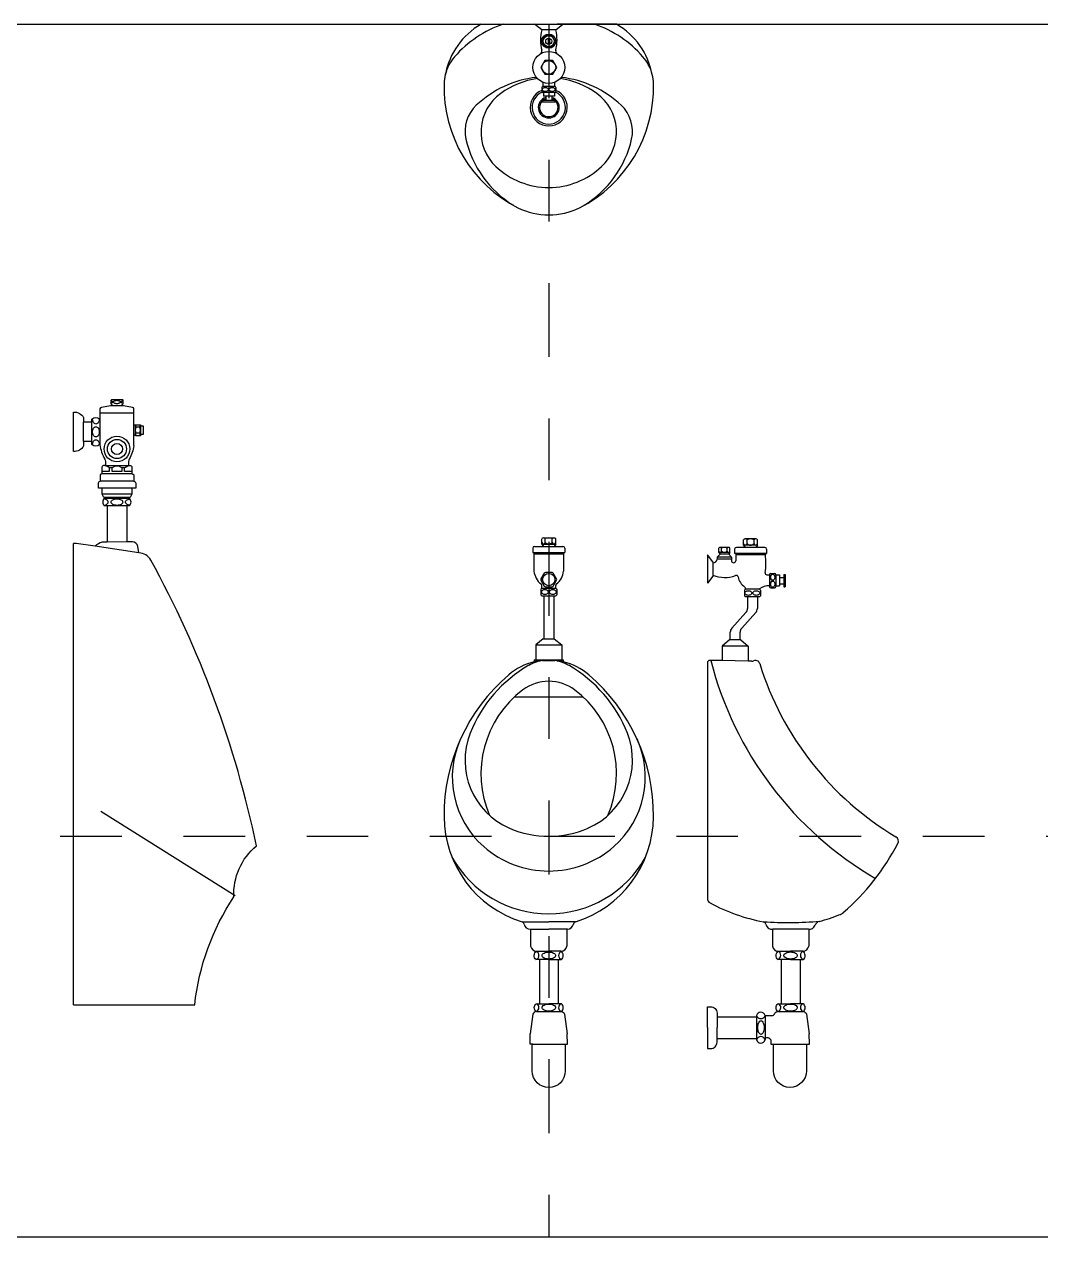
# Model space of a CAD drawing. Header units: inches. Extents: x -5 to 57, y -105 to 48.
# Drawn here: x 30.586 to 32.236, y 38.029 to 39.997 of the extents above; entities that cross this region are included whole.
import ezdxf

# ---------------------------------------------------------------- set-up
doc = ezdxf.new("R2010")
doc.units = ezdxf.units.IN
doc.header["$MEASUREMENT"] = 0
doc.linetypes.add('ACAD_ISO03W100', pattern=[30, 12, -18])
doc.linetypes.add('ACAD_ISO10W100', pattern=[18, 12, -3, 0, -3])

# ---------------------------------------------------------------- blocks, each defined once
blk = doc.blocks.new('bn46-6')
for p, q in [((0.0426, 0.0216), (0.0426, -0.0199)), ((0.016, -0.0149), (0.016, 0.0166)), ((0.0976, -0.0045), (0.0976, 0.0115)), ((0.0543, -0.1189), (0.0543, -0.178)), ((0.0863, -0.1189), (0.0863, -0.1776)), ((0.0039, -0.1802), (0, -0.1802)), ((0, -0.9291), (0, -0.1802))]:
    blk.add_line(p, q)
for points in [[(0.0606, 0.0431), (0.0596, 0.0431), (0.0451, 0.0406, 0.317388), (0.0426, 0.0381), (0.0426, 0.0216, -0.562867)], [(0.0801, 0.0431, -0.811394), (0.0806, 0.0466), (0.0806, 0.0516, 0.535184), (0.0791, 0.0526), (0.0616, 0.0526, 0.302776), (0.0601, 0.0516), (0.0601, 0.0466, -0.811394), (0.0606, 0.0431, -0.825143)], [(0.0601, 0.0518, -0.054532), (0.0615, 0.0513, -0.104203), (0.0628, 0.0503, -0.174705), (0.0631, 0.0494, -0.174705), (0.0628, 0.0484, -0.104203), (0.0615, 0.0474, -0.054532), (0.0601, 0.0469, -0.051099)], [(0.0806, 0.0468, -0.073371), (0.0787, 0.0474, -0.104203), (0.0774, 0.0484, -0.174705), (0.0771, 0.0494, -0.174705), (0.0774, 0.0503, -0.104203), (0.0787, 0.0513, -0.064948), (0.0804, 0.0519, -0.005212), (0.0806, 0.0519, -0.051099)], [(0.0976, 0.0115), (0.0976, 0.0381, 0.350781), (0.0956, 0.0406), (0.0811, 0.0431)], [(0.016, -0.0149), (0.016, -0.022, -0.293225), (0, -0.031), (0, 0), (0, 0.033, -0.293225), (0.016, 0.024), (0.016, 0.0166)], [(0.0296, 0.0166), (0.0296, 0.0216, -0.384615), (0.0426, 0.0216, -0.444444)], [(0.0416, 0.0224, -0.011121), (0.0416, 0.0218, -0.067459), (0.0412, 0.0186, -0.079812), (0.04, 0.016, -0.107118), (0.0381, 0.0142, -0.139889), (0.0361, 0.0136, -0.139889), (0.0341, 0.0142, -0.107118), (0.0322, 0.016, -0.079812), (0.031, 0.0186, -0.067459), (0.0306, 0.0218, -0.011121), (0.0306, 0.0224, -0.079812)], [(0.0296, -0.0149), (0.0296, 0.0166, -0.384615)], [(0.0426, -0.0199, -0.384615), (0.0296, -0.0199), (0.0296, -0.0149, -0.384615)], [(0.0306, -0.0207, -0.011121), (0.0306, -0.0202, -0.067459), (0.031, -0.0169, -0.079812), (0.0322, -0.0143, -0.107118), (0.0341, -0.0125, -0.139889), (0.0361, -0.0119, -0.139889)], [(0.0361, -0.0119, -0.139889), (0.0381, -0.0125, -0.107118), (0.04, -0.0143, -0.079812), (0.0412, -0.0169, -0.067459), (0.0416, -0.0202, -0.011121), (0.0416, -0.0207, -0.079812)], [(0.0976, -0.0214), (0.0976, -0.0045, 0.350781)], [(0.0426, -0.0199, 0.095434), (0.0506, -0.0434, -0.144353), (0.0516, -0.0474), (0.0516, -0.0539)], [(0.0976, -0.0214, -0.101926), (0.0901, -0.0434, 0.144353), (0.0891, -0.0474), (0.0891, -0.0539)], [(0.0505, -0.0539), (0.0485, -0.0539, 0.414214), (0.046, -0.0564), (0.046, -0.0664, -0.414214), (0.0445, -0.0679, 0.414214), (0.043, -0.0694), (0.043, -0.0794)], [(0.058, -0.0574, 0.133918), (0.0505, -0.0539, -11.710394)], [(0.0782, -0.0574, 0.322885), (0.0627, -0.0574, -0.322885)], [(0.0827, -0.0574, -0.133918), (0.0902, -0.0539, 11.710394)], [(0.0902, -0.0539), (0.0922, -0.0539, -0.414214), (0.0947, -0.0564), (0.0947, -0.0664, 0.414214), (0.0962, -0.0679, -0.414214), (0.0977, -0.0694), (0.0977, -0.0794)], [(0.0462, -0.0904), (0.0402, -0.0904), (0.0402, -0.0824, -0.385505), (0.043, -0.0794, -0.761635)], [(0.0977, -0.0794, -0.414214), (0.1007, -0.0824), (0.1007, -0.0904), (0.0947, -0.0904)], [(0.0507, -0.1074), (0.0497, -0.1074, 0.435475), (0.0497, -0.1189), (0.0543, -0.1189, 0.435475)], [(0.0491, -0.1182, 0.021644), (0.0506, -0.118, 0.070072), (0.0535, -0.1169, 0.106079), (0.0556, -0.115, 0.1622), (0.0562, -0.1131, 0.1622), (0.0556, -0.1113, 0.106079), (0.0535, -0.1094, 0.070072), (0.0506, -0.1083, 0.021644), (0.0491, -0.1081, 0.056317)], [(0.0897, -0.1074), (0.0507, -0.1074, 0.435475)], [(0.0914, -0.1182, -0.021644), (0.0899, -0.118, -0.070072), (0.087, -0.1169, -0.106079), (0.0848, -0.115, -0.1622), (0.0842, -0.1131, -0.1622), (0.0848, -0.1113, -0.106079), (0.087, -0.1094, -0.070072), (0.0899, -0.1083, -0.021644), (0.0914, -0.1081, -0.056317)], [(0.0863, -0.1189), (0.0907, -0.1189, 0.435475), (0.0907, -0.1074, 0.393267)], [(0.0907, -0.1074), (0.0897, -0.1074, 0.435475)], [(0.0543, -0.1189), (0.0863, -0.1189, 0.435475)], [(0, -0.9291), (0.1965, -0.9291, -0.11954), (0.2601, -0.7539, -0.236218), (0.2967, -0.6711, 0.074352), (0.1252, -0.2072, 0.270458), (0.106, -0.1956), (0.1057, -0.1956)], [(0.0543, -0.178), (0.0464, -0.1781, 0.155887), (0.0349, -0.1849, 8.017035)], [(0.0863, -0.1776), (0.0543, -0.178, 0.155887)], [(0.1057, -0.1956), (0.1042, -0.1851, 0.376716), (0.0953, -0.1775), (0.0863, -0.1776, 0.155887)]]:
    blk.add_lwpolyline(points, format="xyb")
for points in [[(0.0801, 0.0431), (0.0606, 0.0431)], [(0.0811, 0.0431), (0.0801, 0.0431)], [(0.0976, 0.0311), (0.0426, 0.0311)], [(0.0296, 0.0166), (0.016, 0.0166)], [(0.1006, 0.0115), (0.0976, 0.0115)], [(0.1006, 0.0115), (0.1006, 0.0125), (0.1086, 0.0125), (0.1086, 0.0105)], [(0.1006, -0.0055), (0.1016, -0.0015), (0.1006, 0.0035), (0.1016, 0.0085), (0.1006, 0.0125)], [(0.1006, -0.0045), (0.1006, 0.0115)], [(0.1076, 0.0085), (0.1016, 0.0085)], [(0.1086, -0.0055), (0.1076, -0.0015), (0.1086, 0.0035), (0.1076, 0.0085), (0.1086, 0.0125)], [(0.1086, 0.0105), (0.1086, -0.0035)], [(0.1086, 0.0105), (0.1126, 0.0105), (0.1126, -0.0035), (0.1086, -0.0035)], [(0.0296, -0.0149), (0.016, -0.0149)], [(0.1006, -0.0045), (0.0976, -0.0045)], [(0.1086, -0.0035), (0.1086, -0.0055), (0.1006, -0.0055)], [(0.1006, -0.0055), (0.1006, -0.0045)], [(0.1076, -0.0015), (0.1016, -0.0015)], [(0.0947, -0.0634), (0.0827, -0.0634), (0.0827, -0.0574), (0.0782, -0.0574), (0.0782, -0.0634), (0.0627, -0.0634), (0.0627, -0.0574), (0.0577, -0.0574), (0.0577, -0.0634), (0.0461, -0.0634)], [(0.0507, -0.0539), (0.0902, -0.0539)], [(0.0947, -0.0674), (0.0462, -0.0674)], [(0.0977, -0.0794), (0.043, -0.0794)], [(0.0947, -0.0904), (0.0462, -0.0904)], [(0.0507, -0.1059), (0.0492, -0.1059), (0.0462, -0.1004), (0.0462, -0.0904)], [(0.0947, -0.0904), (0.0947, -0.1004), (0.0917, -0.1059), (0.0897, -0.1059)], [(0.0947, -0.1004), (0.0462, -0.1004)], [(0.0507, -0.1059), (0.0507, -0.1074)], [(0.0897, -0.1059), (0.0507, -0.1059)], [(0.0897, -0.1059), (0.0897, -0.1074)], [(0.0349, -0.1849), (0.0039, -0.1802)], [(0.1057, -0.1956), (0.0349, -0.1849)], [(0.262, -0.752), (0.0443, -0.6153)]]:
    blk.add_lwpolyline(points)
for points in [[(0.0701, 0.0521, -0.051099), (0.0723, 0.0519, -0.064948), (0.074, 0.0513, -0.104203), (0.0753, 0.0503, -0.174705), (0.0756, 0.0494, -0.174705), (0.0753, 0.0484, -0.104203), (0.074, 0.0474, -0.064948), (0.0723, 0.0468, -0.051099), (0.0701, 0.0466, -0.051099), (0.0679, 0.0468, -0.064948), (0.0662, 0.0474, -0.104203), (0.0649, 0.0484, -0.174705), (0.0646, 0.0494, -0.174705), (0.0649, 0.0503, -0.104203), (0.0662, 0.0513, -0.064948), (0.0679, 0.0519, -0.051099)], [(0.0361, 0.0091, -0.139889), (0.0381, 0.0085, -0.107118), (0.04, 0.0067, -0.079812), (0.0412, 0.0041, -0.067459), (0.0416, 0.0008, -0.067459), (0.0412, -0.0024, -0.079812), (0.04, -0.005, -0.107118), (0.0381, -0.0068, -0.139889), (0.0361, -0.0074, -0.139889), (0.0341, -0.0068, -0.107118), (0.0322, -0.005, -0.079812), (0.031, -0.0024, -0.067459), (0.0306, 0.0008, -0.067459), (0.031, 0.0041, -0.079812), (0.0322, 0.0067, -0.107118), (0.0341, 0.0085, -0.139889)], [(0.0702, -0.1079, -0.056317), (0.0741, -0.1083, -0.070072), (0.077, -0.1094, -0.106079), (0.0791, -0.1113, -0.1622), (0.0797, -0.1131, -0.1622), (0.0791, -0.115, -0.106079), (0.077, -0.1169, -0.070072), (0.0741, -0.118, -0.056317), (0.0702, -0.1184, -0.056317), (0.0664, -0.118, -0.070072), (0.0635, -0.1169, -0.106079), (0.0613, -0.115, -0.1622), (0.0607, -0.1131, -0.1622), (0.0613, -0.1113, -0.106079), (0.0635, -0.1094, -0.070072), (0.0664, -0.1083, -0.056317)]]:
    blk.add_lwpolyline(points, format="xyb", close=True)
for radius in [0.0208, 0.0155, 0.00901]:
    blk.add_circle((0.0703, -0.0269), radius)
blk = doc.blocks.new('bn46-7')
for p, q in [((-0.11, 0), (-0.0134, 0)), ((-0.0115, -0.009), (-0.023, 0)), ((-0.0134, 0), (0.0134, 0)), ((0.0115, -0.009), (0.023, 0)), ((0.11, 0), (0.0134, 0)), ((0.0115, -0.009), (-0.0115, -0.009)), ((-0.001, -0.0226), (-0.001, -0.0324)), ((0.001, -0.0226), (0.001, -0.0324)), ((-0.0095, -0.0942), (-0.0095, -0.1009)), ((0.0095, -0.0942), (0.0095, -0.1009)), ((-0.0115, -0.1029), (-0.0115, -0.1089)), ((0.0095, -0.1009), (-0.0095, -0.1009)), ((0.0095, -0.1109), (-0.0095, -0.1109)), ((-0.0085, -0.1109), (-0.0085, -0.1169)), ((0.0095, -0.1169), (-0.0085, -0.1169)), ((-0.005, -0.1169), (-0.005, -0.1239)), ((0.005, -0.1169), (0.005, -0.1239)), ((0.0095, -0.1109), (0.0095, -0.1169)), ((0.0115, -0.1029), (0.0115, -0.1089)), ((0.01, -0.1239), (-0.01, -0.1239)), ((-0.01, -0.1239), (-0.01, -0.1264)), ((0.01, -0.1264), (-0.01, -0.1264)), ((0.01, -0.1239), (0.01, -0.1264))]:
    blk.add_line(p, q)
for points in [[(-0.0052, -0.0185), (-0.0104, -0.0275), (-0.0052, -0.0365), (0.0052, -0.0365), (0.0104, -0.0275), (0.0052, -0.0185)], [(-0.0065, -0.0588), (-0.013, -0.07), (-0.0065, -0.0812), (0.0065, -0.0812), (0.013, -0.07), (0.0065, -0.0588)]]:
    blk.add_lwpolyline(points, close=True)
for points in [[(-0.0057, -0.1026, -0.067174), (-0.0038, -0.1029, -0.079584), (-0.0022, -0.1036, -0.107132), (-0.0011, -0.1047, -0.140396), (-0.0008, -0.1059, -0.140396), (-0.0011, -0.1071, -0.107132), (-0.0022, -0.1082, -0.079584), (-0.0038, -0.1089, -0.067174), (-0.0057, -0.1092, -0.067174), (-0.0077, -0.1089, -0.079584), (-0.0093, -0.1082, -0.107132), (-0.0104, -0.1071, -0.140396), (-0.0107, -0.1059, -0.140396), (-0.0104, -0.1047, -0.107132), (-0.0093, -0.1036, -0.079584), (-0.0077, -0.1029, -0.067174)], [(0.0055, -0.1026, -0.067174), (0.0075, -0.1029, -0.079584), (0.009, -0.1036, -0.107132), (0.0101, -0.1047, -0.140396), (0.0105, -0.1059, -0.140396), (0.0101, -0.1071, -0.107132), (0.009, -0.1082, -0.079584), (0.0075, -0.1089, -0.067174), (0.0055, -0.1092, -0.067174), (0.0035, -0.1089, -0.079584), (0.002, -0.1082, -0.107132), (0.0008, -0.1071, -0.140396), (0.0005, -0.1059, -0.140396), (0.0008, -0.1047, -0.107132), (0.002, -0.1036, -0.079584), (0.0035, -0.1029, -0.067174)]]:
    blk.add_lwpolyline(points, format="xyb", close=True)
for centre, radius in [((0, -0.0275), 0.0115), ((0, -0.0275), 0.009), ((0, -0.0275), 0.005), ((0, -0.07), 0.026), ((0, -0.07), 0.0112)]:
    blk.add_circle(centre, radius)
for centre, radius, start, end in [((-0.0499, -0.1039), 0.12, 120.0309, 169.2769), ((0.0499, -0.1039), 0.12, 10.7231, 59.9691), ((-0.0168, -0.1707), 0.18, 108.5141, 139.0798), ((0.0563, -0.0252), 0.0697, 166.573, 194.2022), ((-0.0563, -0.0252), 0.0697, 345.7978, 13.427), ((0.0168, -0.1707), 0.18, 40.9202, 71.4859), ((-0.1, -0.0986), 0.07, 139.0798, 165.8855), ((-0.0161, -0.0435), 0.005, 301.3364, 14.2022), ((0.0161, -0.0435), 0.005, 165.7978, 238.6636), ((0.1, -0.0986), 0.07, 14.1145, 40.9202), ((0.05, -0.102), 0.22, 178.7062, 242.9643), ((-0.1, -0.0986), 0.07, 165.8855, 178.7062), ((0, -0.2572), 0.1722, 96.7799, 133.0701), ((0, -0.2203), 0.1333, 97.9698, 125.7928), ((0, -0.2203), 0.1333, 54.2072, 82.0302), ((0, -0.2572), 0.1722, 46.9299, 83.2201), ((-0.05, -0.102), 0.22, 297.0357, 1.2938), ((0.1, -0.0986), 0.07, 1.2938, 14.1145), ((-0.0328, -0.1748), 0.0772, 125.7928, 226.6607), ((0, -0.135), 0.03, 112.5403, 67.4597), ((0, -0.135), 0.027, 113.9174, 66.0826), ((-0.0095, -0.1029), 0.002, 90, 180), ((-0.0095, -0.1089), 0.002, 180, 270), ((0.0095, -0.1029), 0.002, 0, 90), ((0.0095, -0.1089), 0.002, 270, 0), ((0.0328, -0.1748), 0.0772, 313.3393, 54.2072), ((-0.0782, -0.1736), 0.0577, 133.0701, 192.7487), ((0, -0.135), 0.017, 107.1046, 72.8954), ((0, -0.135), 0.015, 109.4712, 270), ((0, -0.135), 0.015, 270, 70.5288), ((0.0782, -0.1736), 0.0577, 347.2513, 46.9299), ((0.0313, -0.1488), 0.17, 192.7487, 238.5449), ((-0.0313, -0.1488), 0.17, 301.4551, 347.2513), ((0, -0.14), 0.125, 226.6607, 270), ((0, -0.14), 0.125, 270, 313.3393), ((0, -0.1939), 0.1154, 244.3297, 295.6703)]:
    blk.add_arc(centre, radius, start, end)
blk = doc.blocks.new('bn46-8')
for p, q in [((-0.0112, 0.8821), (-0.0112, 0.8908)), ((-0.0085, 0.8921), (0.0088, 0.8921)), ((-0.0056, 0.8846), (-0.0056, 0.8908)), ((0.0056, 0.8846), (0.0056, 0.8908)), ((0.0112, 0.8821), (0.0112, 0.8908)), ((-0.026, 0.8753), (-0.026, 0.8683)), ((-0.026, 0.8683), (-0.024, 0.8683)), ((-0.024, 0.8683), (-0.024, 0.8663)), ((-0.024, 0.8683), (-0.024, 0.8381)), ((-0.024, 0.8683), (0.024, 0.8683)), ((-0.024, 0.8663), (0.024, 0.8663)), ((-0.023, 0.8783), (-0.0087, 0.8783)), ((-0.0112, 0.8821), (0.0112, 0.8821)), ((-0.0112, 0.8821), (-0.0087, 0.8783)), ((-0.0087, 0.8783), (0.0087, 0.8783)), ((-0.0087, 0.8783), (0.0087, 0.8783)), ((0.0112, 0.8821), (0.0087, 0.8783)), ((0.0087, 0.8783), (0.023, 0.8783)), ((0.024, 0.8683), (0.026, 0.8683)), ((0.024, 0.8683), (0.024, 0.8381)), ((0.026, 0.8753), (0.026, 0.8683)), ((-0.013, 0.8088), (-0.0114, 0.8103)), ((-0.013, 0.8088), (-0.013, 0.7999)), ((-0.0114, 0.8103), (-0.0114, 0.815)), ((-0.0114, 0.8103), (-0.0114, 0.8106)), ((-0.0114, 0.8103), (0.0114, 0.8103)), ((0.0114, 0.8103), (0.0114, 0.815)), ((0.013, 0.8088), (0.0114, 0.8103)), ((0.013, 0.8088), (0.013, 0.7999)), ((-0.013, 0.7999), (-0.0114, 0.7983)), ((-0.0114, 0.7983), (-0.008, 0.7983)), ((-0.008, 0.7983), (0.008, 0.7983)), ((-0.008, 0.7983), (-0.008, 0.7283)), ((0.008, 0.7983), (0.0114, 0.7983)), ((0.008, 0.7983), (0.008, 0.7283)), ((0.013, 0.7999), (0.0114, 0.7983)), ((-0.009, 0.7283), (-0.021, 0.7183)), ((-0.009, 0.7283), (-0.008, 0.7283)), ((-0.008, 0.7283), (0.008, 0.7283)), ((0.008, 0.7283), (0.009, 0.7283)), ((0.009, 0.7283), (0.021, 0.7183)), ((-0.021, 0.7183), (-0.021, 0.6943)), ((-0.021, 0.7183), (0.021, 0.7183)), ((0.021, 0.7183), (0.021, 0.6943)), ((-0.0235, 0.6943), (-0.0235, 0.691)), ((-0.0235, 0.6943), (-0.021, 0.6943)), ((-0.021, 0.6943), (0.021, 0.6943)), ((-0.01, 0.6933), (0.01, 0.6933)), ((0, 0.6933), (-0.01, 0.6933)), ((0, 0.6933), (0.01, 0.6933)), ((0.021, 0.6943), (0.0235, 0.6943)), ((0.0235, 0.6943), (0.0235, 0.691)), ((0.0558, 0.6338), (-0.0558, 0.6338)), ((-0.0434, 0.2689), (0, 0.2689)), ((-0.0302, 0.2568), (-0.0294, 0.2568)), ((-0.0294, 0.2568), (-0.0294, 0.2293)), ((-0.0294, 0.2568), (0, 0.2568)), ((0.0434, 0.2689), (0, 0.2689)), ((0.0294, 0.2568), (0, 0.2568)), ((0.0294, 0.2568), (0.0294, 0.2293)), ((0.0302, 0.2568), (0.0294, 0.2568)), ((-0.0205, 0.1359), (-0.0153, 0.1359)), ((-0.0153, 0.1359), (0, 0.1359)), ((0.0153, 0.1359), (0, 0.1359)), ((0.0205, 0.1359), (0.0153, 0.1359)), ((-0.0304, 0.0704), (-0.0301, 0.0873)), ((0.0304, 0.0704), (0.0301, 0.0873)), ((-0.0257, 0.0704), (-0.0304, 0.0704)), ((-0.0268, 0.0704), (0.0268, 0.0704)), ((0, 0.0704), (0.0257, 0.0704)), ((0.0257, 0.0704), (0.0304, 0.0704))]:
    blk.add_line(p, q)
for points in [[(-0.0072, 0.8349), (-0.0127, 0.8254, 0.267949), (-0.0127, 0.8234), (-0.0072, 0.8139, 0.267949), (-0.0055, 0.8129), (0.0055, 0.8129, 0.267949), (0.0072, 0.8139), (0.0127, 0.8234, 0.267949), (0.0127, 0.8254), (0.0072, 0.8349, 0.267949), (0.0055, 0.8359), (-0.0055, 0.8359, 0.267949)], [(-0.0063, 0.808, 0.067174), (-0.0085, 0.8077, 0.079584), (-0.0103, 0.8069, 0.107132), (-0.0116, 0.8056, 0.140396), (-0.012, 0.8043, 0.140396), (-0.0116, 0.8029, 0.107132), (-0.0103, 0.8016, 0.079584), (-0.0085, 0.8008, 0.067174), (-0.0063, 0.8005, 0.067174), (-0.004, 0.8008, 0.079584), (-0.0022, 0.8016, 0.107132), (-0.001, 0.8029, 0.140396), (-0.0006, 0.8043, 0.140396), (-0.001, 0.8056, 0.107132), (-0.0022, 0.8069, 0.079584), (-0.004, 0.8077, 0.067174)], [(0.0066, 0.808, 0.067174), (0.0043, 0.8077, 0.079584), (0.0025, 0.8069, 0.107132), (0.0013, 0.8056, 0.140396), (0.0009, 0.8043, 0.140396), (0.0013, 0.8029, 0.107132), (0.0025, 0.8016, 0.079584), (0.0043, 0.8008, 0.067174), (0.0066, 0.8005, 0.067174), (0.0088, 0.8008, 0.079584), (0.0106, 0.8016, 0.107132), (0.0119, 0.8029, 0.140396), (0.0123, 0.8043, 0.140396), (0.0119, 0.8056, 0.107132), (0.0106, 0.8069, 0.079584), (0.0088, 0.8077, 0.067174)], [(0.0109, 0.2142, -0.168895), (0.0103, 0.2122, -0.105177), (0.0077, 0.2101, -0.067297), (0.0044, 0.2089, -0.053447), (0, 0.2085, -0.053447), (-0.0044, 0.2089, -0.067297), (-0.0077, 0.2101, -0.105177), (-0.0103, 0.2122, -0.168895), (-0.0109, 0.2142, -0.168895), (-0.0103, 0.2162, -0.105177), (-0.0077, 0.2182, -0.067297), (-0.0044, 0.2195, -0.053447), (0, 0.2199, -0.053447), (0.0044, 0.2195, -0.067297), (0.0077, 0.2182, -0.105177), (0.0103, 0.2162, -0.168895)], [(0.0109, 0.1297, -0.168895), (0.0103, 0.1277, -0.105177), (0.0077, 0.1256, -0.067297), (0.0044, 0.1244, -0.053447), (0, 0.124, -0.053447), (-0.0044, 0.1244, -0.067297), (-0.0077, 0.1256, -0.105177), (-0.0103, 0.1277, -0.168895), (-0.0109, 0.1297, -0.168895), (-0.0103, 0.1317, -0.105177), (-0.0077, 0.1337, -0.067297), (-0.0044, 0.135, -0.053447), (0, 0.1354, -0.053447), (0.0044, 0.135, -0.067297), (0.0077, 0.1337, -0.105177), (0.0103, 0.1317, -0.168895)]]:
    blk.add_lwpolyline(points, format="xyb", close=True)
for points in [[(-0.0153, 0.2075), (-0.0205, 0.2075, -0.489026), (-0.0199, 0.2215, -2.16941)], [(-0.0199, 0.2215, 0.010098), (-0.0195, 0.2215), (0, 0.2215, 0.354513)], [(0.0199, 0.2215, -0.010098), (0.0195, 0.2215), (0, 0.2215, -0.354513)], [(0.0153, 0.2075), (0.0205, 0.2075, 0.489026), (0.0199, 0.2215, 2.16941)], [(0, 0.2075), (-0.0153, 0.2075, -0.489026)], [(0, 0.2075), (0.0153, 0.2075, 0.489026)], [(-0.0205, 0.1234, 0.347972), (-0.0256, 0.1188), (-0.0301, 0.0873)], [(-0.0199, 0.1234), (-0.0205, 0.1234, -0.499563), (-0.0205, 0.1359, -2.219789)], [(-0.0199, 0.1234), (0.0201, 0.1234, -0.017764), (0.0205, 0.1234)], [(0.0199, 0.1234), (0.0205, 0.1234, 0.499563), (0.0205, 0.1359, 2.219789)], [(0.0205, 0.1234, -0.347972), (0.0256, 0.1188), (0.0301, 0.0873)], [(-0.0278, 0.0704), (0, 0.0704, 0.060615)], [(0.0268, 0.0704), (0.0268, 0.0268, -1), (-0.0268, 0.0268), (-0.0268, 0.0704)]]:
    blk.add_lwpolyline(points, format="xyb")
for points in [[(-0.0153, 0.2075), (-0.0153, 0.1359)], [(0.0153, 0.2075), (0.0153, 0.1359)]]:
    blk.add_lwpolyline(points)
blk.add_circle((0, 0.8244), 0.01)
for centre, radius, start, end in [((-0.0084, 0.8883), 0.00379, 90.8014, 137.9376), ((-0.0084, 0.8883), 0.00379, 42.0624, 90.8014), ((0, 0.8788), 0.0133, 64.9424, 115.0576), ((0.0084, 0.8883), 0.00376, 84.808, 138.4485), ((0.0084, 0.8883), 0.00376, 41.5515, 84.808), ((-0.023, 0.8753), 0.003, 90, 180), ((-0.0084, 0.8849), 0.00283, 186.7327, 353.2673), ((0, 0.8897), 0.00758, 222.075, 317.925), ((0.0084, 0.8849), 0.00283, 186.6919, 353.3081), ((0.023, 0.8753), 0.003, 0, 90), ((0.0053, 0.8407), 0.0294, 184.9932, 232.5918), ((-0.0053, 0.8407), 0.0294, 307.4082, 355.0068), ((-0.0144, 0.815), 0.003, 0, 52.5918), ((0.0144, 0.815), 0.003, 127.4082, 180), ((0, 0.5938), 0.1, 103.5916, 130.5416), ((0, 0.6288), 0.065, 97.1112, 119.8316), ((0, 0.5938), 0.1, 95.732, 103.5916), ((0, 0.6288), 0.065, 60.1684, 82.8888), ((0, 0.5938), 0.1, 76.4084, 84.268), ((0, 0.5938), 0.1, 49.4584, 76.4084), ((0.13, 0.4418), 0.3, 130.5416, 180.4774), ((0.0771, 0.4944), 0.22, 119.8316, 158.4779), ((-0.0771, 0.4944), 0.22, 21.5221, 60.1684), ((-0.13, 0.4418), 0.3, 359.5226, 49.4584), ((0, 0.5893), 0.07, 90, 126.8699), ((0, 0.5893), 0.07, 53.1301, 90), ((0.06, 0.5093), 0.17, 126.8699, 203.4703), ((-0.06, 0.5093), 0.17, 336.5297, 53.1301), ((-0.0159, 0.531), 0.12, 158.4779, 246.5428), ((0.0159, 0.531), 0.12, 293.4572, 21.5221), ((-0.0066, 0.5038), 0.15, 155.5926, 228.7417), ((0.0066, 0.5038), 0.15, 311.2583, 24.4074), ((0.01, 0.4408), 0.18, 180.4774, 252.7396), ((-0.01, 0.4408), 0.18, 287.2604, 359.5226), ((0, 0.5677), 0.16, 246.5428, 270), ((0, 0.5677), 0.16, 270, 293.4572), ((0, 0.4618), 0.18, 209.193, 270), ((0, 0.5113), 0.16, 228.7417, 270), ((0, 0.5113), 0.16, 270, 311.2583), ((0, 0.4618), 0.18, 270, 330.807), ((-0.0449, 0.2642), 0.005, 10.1955, 72.7396), ((-0.0301, 0.2668), 0.01, 190.1955, 269.6472), ((0.0301, 0.2668), 0.01, 270.3528, 349.8045), ((0.0449, 0.2642), 0.005, 107.2604, 169.8045), ((-0.0199, 0.2312), 0.00969, 191.2972, 269.8171), ((-0.0228, 0.2143), 0.00694, 286.7735, 72.0012), ((0.0228, 0.2143), 0.00694, 107.9988, 253.2265), ((0.0199, 0.2312), 0.00969, 270.1829, 348.7028), ((-0.0228, 0.1298), 0.00694, 294.1626, 62.0319), ((0.0228, 0.1298), 0.00694, 117.9681, 245.8374)]:
    blk.add_arc(centre, radius, start, end)
blk = doc.blocks.new('bn46-9')
for p, q in [((0.0587, 0.0388), (0.0587, 0.0475)), ((0.0785, 0.0487), (0.0612, 0.0487)), ((0.0644, 0.0412), (0.0644, 0.0475)), ((0.0756, 0.0412), (0.0756, 0.0475)), ((0.0812, 0.0388), (0.0812, 0.0475)), ((0.009, 0.0115), (0, 0.023)), ((0, 0.023), (0, -0.023)), ((0.0205, 0.024), (0.016, 0.019)), ((0.0185, 0.027), (0.0185, 0.034)), ((0.0185, 0.027), (0.0205, 0.024)), ((0.0365, 0.027), (0.0185, 0.027)), ((0.0343, 0.035), (0.0205, 0.035)), ((0.0345, 0.024), (0.0205, 0.024)), ((0.023, 0.029), (0.023, 0.034)), ((0.032, 0.029), (0.032, 0.034)), ((0.0365, 0.027), (0.0345, 0.024)), ((0.039, 0.019), (0.0345, 0.024)), ((0.0365, 0.027), (0.0365, 0.034)), ((0.044, 0.032), (0.044, 0.025)), ((0.046, 0.025), (0.044, 0.025)), ((0.094, 0.025), (0.046, 0.025)), ((0.046, 0.025), (0.046, 0.0135)), ((0.094, 0.023), (0.046, 0.023)), ((0.0613, 0.035), (0.047, 0.035)), ((0.0812, 0.0388), (0.0587, 0.0388)), ((0.0587, 0.0388), (0.0613, 0.035)), ((0.0788, 0.035), (0.0613, 0.035)), ((0.0812, 0.0388), (0.0788, 0.035)), ((0.093, 0.035), (0.0788, 0.035)), ((0.096, 0.025), (0.094, 0.025)), ((0.094, 0.025), (0.094, 0.023)), ((0.096, 0.032), (0.096, 0.025)), ((0.009, 0.0115), (0.009, 0.01)), ((0.009, 0.01), (0.009, -0.01)), ((0.016, 0.019), (0.016, 0.016)), ((0.039, 0.019), (0.016, 0.019)), ((0.039, 0.016), (0.016, 0.016)), ((0.039, 0.019), (0.039, 0.0135)), ((0.009, -0.0115), (0, -0.023)), ((0.009, -0.01), (0.009, -0.0115)), ((0.0966, -0.0094), (0.1009, -0.0094)), ((0.1009, -0.0094), (0.1009, -0.027)), ((0.1029, -0.0074), (0.1089, -0.0074)), ((0.1109, -0.0094), (0.1109, -0.0274)), ((0.1109, -0.0094), (0.1169, -0.0094)), ((0.1169, -0.0094), (0.1169, -0.0139)), ((0.1169, -0.0139), (0.1169, -0.0239)), ((0.1169, -0.0139), (0.1239, -0.0139)), ((0.1239, -0.0089), (0.1264, -0.0089)), ((0.1239, -0.0089), (0.1239, -0.0139)), ((0.1239, -0.0139), (0.1239, -0.0239)), ((0.1264, -0.0089), (0.1264, -0.0289)), ((0.06, -0.0345), (0.0616, -0.033)), ((0.06, -0.0345), (0.06, -0.0435)), ((0.0616, -0.033), (0.0616, -0.0313)), ((0.0844, -0.033), (0.0616, -0.033)), ((0.0844, -0.033), (0.0844, -0.0328)), ((0.086, -0.0345), (0.0844, -0.033)), ((0.086, -0.0345), (0.086, -0.0435)), ((0.1009, -0.027), (0.1009, -0.0284)), ((0.1029, -0.0304), (0.1089, -0.0304)), ((0.1109, -0.0274), (0.1109, -0.0284)), ((0.1109, -0.0274), (0.1169, -0.0274)), ((0.1169, -0.0239), (0.1169, -0.0274)), ((0.1169, -0.0239), (0.1239, -0.0239)), ((0.1239, -0.0239), (0.1239, -0.0289)), ((0.1239, -0.0289), (0.1264, -0.0289)), ((0.06, -0.0435), (0.0616, -0.045)), ((0.065, -0.045), (0.0616, -0.045)), ((0.081, -0.045), (0.065, -0.045)), ((0.065, -0.045), (0.065, -0.0641)), ((0.081, -0.045), (0.081, -0.0641)), ((0.0844, -0.045), (0.081, -0.045)), ((0.086, -0.0435), (0.0844, -0.045)), ((0.0624, -0.0708), (0.0396, -0.0961)), ((0.0784, -0.0708), (0.0556, -0.0961)), ((0.036, -0.115), (0.024, -0.125)), ((0.037, -0.115), (0.036, -0.115)), ((0.037, -0.115), (0.037, -0.1028)), ((0.053, -0.115), (0.037, -0.115)), ((0.053, -0.115), (0.053, -0.1028)), ((0.054, -0.115), (0.053, -0.115)), ((0.054, -0.115), (0.066, -0.125)), ((0.066, -0.125), (0.024, -0.125)), ((0.024, -0.125), (0.024, -0.1487)), ((0.066, -0.125), (0.066, -0.1496)), ((0, -0.1523), (0, -0.535)), ((0.024, -0.1487), (0.0041, -0.1483)), ((0.066, -0.1496), (0.024, -0.1487)), ((0.0722, -0.1497), (0.066, -0.1496)), ((0.1056, -0.5847), (0.1056, -0.6123)), ((0.1641, -0.5847), (0.1059, -0.5847)), ((0.1644, -0.5847), (0.1644, -0.6123)), ((0.1145, -0.7057), (0.1197, -0.7057)), ((0.1197, -0.7057), (0.135, -0.7057)), ((0.1503, -0.7057), (0.135, -0.7057)), ((0.1555, -0.7057), (0.1503, -0.7057)), ((0.0156, -0.727), (0.0156, -0.7444)), ((0.0156, -0.7618), (0.0156, -0.7444)), ((0.0796, -0.7618), (0.0796, -0.7639)), ((0.1654, -0.7712), (0.1651, -0.7543)), ((0.135, -0.7712), (0.1607, -0.7712)), ((0.1607, -0.7712), (0.1654, -0.7712))]:
    blk.add_line(p, q)
for points in [[(0.1026, -0.0134, -0.067174), (0.1029, -0.0114, -0.079584), (0.1036, -0.0099, -0.107132), (0.1047, -0.0088, -0.140396), (0.1059, -0.0084, -0.140396), (0.1071, -0.0088, -0.107132), (0.1082, -0.0099, -0.079584), (0.1089, -0.0114, -0.067174), (0.1092, -0.0134, -0.067174), (0.1089, -0.0154, -0.079584), (0.1082, -0.0169, -0.107132), (0.1071, -0.018, -0.140396), (0.1059, -0.0184, -0.140396), (0.1047, -0.018, -0.107132), (0.1036, -0.0169, -0.079584), (0.1029, -0.0154, -0.067174)], [(0.1026, -0.0246, -0.067174), (0.1029, -0.0226, -0.079584), (0.1036, -0.0211, -0.107132), (0.1047, -0.02, -0.140396), (0.1059, -0.0196, -0.140396), (0.1071, -0.02, -0.107132), (0.1082, -0.0211, -0.079584), (0.1089, -0.0226, -0.067174), (0.1092, -0.0246, -0.067174), (0.1089, -0.0266, -0.079584), (0.1082, -0.0281, -0.107132), (0.1071, -0.0293, -0.140396), (0.1059, -0.0296, -0.140396), (0.1047, -0.0293, -0.107132), (0.1036, -0.0281, -0.079584), (0.1029, -0.0266, -0.067174)], [(0.0664, -0.0353, -0.067174), (0.0687, -0.0356, -0.079584), (0.0705, -0.0364, -0.107132), (0.0717, -0.0377, -0.140396), (0.0721, -0.0391, -0.140396), (0.0717, -0.0404, -0.107132), (0.0705, -0.0417, -0.079584), (0.0687, -0.0425, -0.067174), (0.0664, -0.0428, -0.067174), (0.0642, -0.0425, -0.079584), (0.0624, -0.0417, -0.107132), (0.0611, -0.0404, -0.140396), (0.0607, -0.0391, -0.140396), (0.0611, -0.0377, -0.107132), (0.0624, -0.0364, -0.079584), (0.0642, -0.0356, -0.067174)], [(0.0793, -0.0353, -0.067174), (0.0815, -0.0356, -0.079584), (0.0833, -0.0364, -0.107132), (0.0846, -0.0377, -0.140396), (0.085, -0.0391, -0.140396), (0.0846, -0.0404, -0.107132), (0.0833, -0.0417, -0.079584), (0.0815, -0.0425, -0.067174), (0.0793, -0.0428, -0.067174), (0.077, -0.0425, -0.079584), (0.0752, -0.0417, -0.107132), (0.074, -0.0404, -0.140396), (0.0736, -0.0391, -0.140396), (0.074, -0.0377, -0.107132), (0.0752, -0.0364, -0.079584), (0.077, -0.0356, -0.067174)], [(0.1459, -0.6273, -0.168895), (0.1453, -0.6293, -0.105177), (0.1427, -0.6314, -0.067297), (0.1394, -0.6326, -0.053447), (0.135, -0.6331, -0.053447), (0.1306, -0.6326, -0.067297), (0.1273, -0.6314, -0.105177), (0.1247, -0.6293, -0.168895), (0.1241, -0.6273, -0.168895), (0.1247, -0.6254, -0.105177), (0.1273, -0.6233, -0.067297), (0.1306, -0.6221, -0.053447), (0.135, -0.6216, -0.053447), (0.1394, -0.6221, -0.067297), (0.1427, -0.6233, -0.105177), (0.1453, -0.6254, -0.168895)], [(0.1459, -0.7119, -0.168895), (0.1453, -0.7139, -0.105177), (0.1427, -0.716, -0.067297), (0.1394, -0.7172, -0.053447), (0.135, -0.7176, -0.053447), (0.1306, -0.7172, -0.067297), (0.1273, -0.716, -0.105177), (0.1247, -0.7139, -0.168895), (0.1241, -0.7119, -0.168895), (0.1247, -0.7099, -0.105177), (0.1273, -0.7079, -0.067297), (0.1306, -0.7066, -0.053447), (0.135, -0.7062, -0.053447), (0.1394, -0.7066, -0.067297), (0.1427, -0.7079, -0.105177), (0.1453, -0.7099, -0.168895)], [(0.0869, -0.7335, -0.180613), (0.0886, -0.7341, -0.103043), (0.0906, -0.7367, -0.062616), (0.0917, -0.74, -0.048836), (0.0921, -0.7444, -0.048836), (0.0917, -0.7488, -0.062616), (0.0906, -0.7521, -0.103043), (0.0886, -0.7547, -0.180613), (0.0869, -0.7553, -0.180613), (0.0851, -0.7547, -0.103043), (0.0832, -0.7521, -0.062616), (0.0821, -0.7488, -0.048836), (0.0817, -0.7444, -0.048836), (0.0821, -0.74, -0.062616), (0.0832, -0.7367, -0.103043), (0.0851, -0.7341, -0.180613)]]:
    blk.add_lwpolyline(points, format="xyb", close=True)
for points in [[(0.1197, -0.6341), (0.1145, -0.6341, -0.489026), (0.1151, -0.6201, -2.16941)], [(0.1151, -0.6201, 0.010098), (0.1155, -0.6201), (0.135, -0.6201, 0.354513)], [(0.1549, -0.6201, -0.010098), (0.1545, -0.6201), (0.135, -0.6201, -0.354513)], [(0.1503, -0.6341), (0.1555, -0.6341, 0.489026), (0.1549, -0.6201, 2.16941)], [(0.135, -0.6341), (0.1197, -0.6341, -0.489026)], [(0.135, -0.6341), (0.1503, -0.6341, 0.489026)], [(0.1151, -0.7182), (0.1145, -0.7182, -0.499563), (0.1145, -0.7057, -2.219789)], [(0.1549, -0.7182), (0.1555, -0.7182, 0.499563), (0.1555, -0.7057, 2.219789)], [(0, -0.7444), (0, -0.7104), (0.0052, -0.7104, -0.414214), (0.0156, -0.7207), (0.0156, -0.727), (0.0796, -0.727)], [(0.0937, -0.7249), (0.1046, -0.7249, 0.171598), (0.1073, -0.724), (0.1087, -0.7228, -0.360835), (0.1145, -0.7182, 3.113304)], [(0.1151, -0.7182), (0.1551, -0.7182, -0.017764), (0.1555, -0.7182)], [(0.1555, -0.7182, -0.347972), (0.1606, -0.7228), (0.1651, -0.7543)], [(0, -0.7444), (0, -0.7784), (0.0052, -0.7784, 0.414214), (0.0156, -0.7681), (0.0156, -0.7618), (0.0796, -0.7618)], [(0.0937, -0.7622, -0.672461), (0.103, -0.766), (0.103, -0.7712), (0.1072, -0.7712, 0.060615)], [(0.1607, -0.7712), (0.1607, -0.8148, -1), (0.1072, -0.8148), (0.1072, -0.7712)], [(0.1072, -0.7712), (0.135, -0.7712, 0.060615)]]:
    blk.add_lwpolyline(points, format="xyb")
for points in [[(0.1197, -0.6341), (0.1197, -0.7057)], [(0.1503, -0.6341), (0.1503, -0.7057)], [(0.0796, -0.7249), (0.0796, -0.727)], [(0.0796, -0.727), (0.0796, -0.7618)], [(0.0937, -0.7249), (0.0937, -0.7622)], [(0.0796, -0.7618), (0.0796, -0.7639)], [(0.0937, -0.7622), (0.0937, -0.7639)]]:
    blk.add_lwpolyline(points)
for centre, radius, start, end in [((0.0616, 0.045), 0.00376, 95.192, 138.4485), ((0.0616, 0.0416), 0.00283, 186.6919, 353.3081), ((0.0616, 0.045), 0.00376, 41.5515, 95.192), ((0.07, 0.0355), 0.0133, 64.9424, 115.0576), ((0.07, 0.0463), 0.00758, 222.075, 317.925), ((0.0784, 0.045), 0.00379, 89.1986, 137.9376), ((0.0784, 0.0416), 0.00283, 186.7327, 353.2673), ((0.0784, 0.045), 0.00379, 42.0624, 89.1986), ((0.0207, 0.032), 0.00301, 95.192, 138.4485), ((0.0207, 0.0293), 0.00227, 186.6919, 353.3081), ((0.0207, 0.032), 0.00301, 41.5515, 95.192), ((0.0275, 0.0244), 0.0106, 64.9424, 115.0576), ((0.0275, 0.0331), 0.00606, 222.075, 317.925), ((0.0343, 0.032), 0.00303, 89.1986, 137.9376), ((0.0343, 0.0293), 0.00227, 186.7327, 353.2673), ((0.0343, 0.032), 0.00303, 42.0624, 89.1986), ((0.047, 0.032), 0.003, 90, 180), ((0.093, 0.032), 0.003, 0, 90), ((0.0053, 0.0095), 0.0897, 350.1242, 8.6337), ((0.0092, 0.0168), 0.00684, 268.2272, 352.9754), ((0.0425, 0.0135), 0.0035, 180, 0), ((0.028, 0.0356), 0.0494, 247.3716, 290.9586), ((0.0468, -0.0133), 0.003, 11.4698, 110.9586), ((0.0751, -0.0076), 0.0259, 191.4698, 235.1842), ((0.0966, -0.0064), 0.003, 170.1242, 270), ((0.1029, -0.0094), 0.002, 90, 180), ((0.1089, -0.0094), 0.002, 0, 90), ((0.0586, -0.0313), 0.003, 0, 55.1842), ((0.0849, -0.0328), 0.0005, 127.3249, 180), ((0.1004, -0.0532), 0.0261, 88.9204, 127.3249), ((0.1029, -0.0284), 0.002, 180, 270), ((0.1089, -0.0284), 0.002, 270, 0), ((0.055, -0.0641), 0.01, 317.9285, 0), ((0.071, -0.0641), 0.01, 317.9285, 0), ((0.047, -0.1028), 0.01, 137.9285, 180), ((0.063, -0.1028), 0.01, 137.9285, 180), ((0.004, -0.1523), 0.004, 88.7897, 180), ((0.5624, -0.0056), 0.575, 194.3698, 239.7549), ((0.0723, -0.1447), 0.005, 268.7897, 298.3792), ((0.078, -0.1553), 0.007, 14.578, 118.3792), ((0.5624, -0.0056), 0.5, 197.2069, 239.143), ((-0.0281, -0.2702), 0.38, 310.8655, 332.5099), ((0.302, -0.4418), 0.008, 331.3181, 60.2853), ((0.008, -0.535), 0.008, 180, 241.8107), ((0.1459, -0.2777), 0.3, 241.8107, 259.4348), ((0.1113, -0.3009), 0.28, 284.523, 291.705), ((0.2075, -0.5425), 0.02, 291.705, 310.9178), ((0.1316, 0.0094), 0.5833, 265.9791, 266.0068), ((0.1316, 0.0094), 0.5833, 266.0068, 274.9917), ((0.09, -0.5775), 0.005, 10.4387, 79.4348), ((0.1048, -0.5748), 0.01, 190.4387, 276.3356), ((0.1652, -0.5748), 0.01, 263.6644, 339.9349), ((0.184, -0.5816), 0.01, 104.523, 159.9349), ((0.1151, -0.6104), 0.00969, 191.2972, 269.8171), ((0.1122, -0.6272), 0.00694, 286.7735, 72.0012), ((0.1578, -0.6272), 0.00694, 107.9988, 253.2265), ((0.1549, -0.6104), 0.00969, 270.1829, 348.7028), ((0.1122, -0.7118), 0.00694, 294.1626, 62.0319), ((0.1578, -0.7118), 0.00694, 117.9681, 245.8374), ((0.0866, -0.7264), 0.00716, 11.5293, 168.4707), ((0.0866, -0.7224), 0.00745, 199.5532, 340.4468), ((0.0866, -0.7664), 0.00745, 19.5532, 160.4468), ((0.0866, -0.7625), 0.00716, 191.5293, 348.4707)]:
    blk.add_arc(centre, radius, start, end)

msp = doc.modelspace()

# ---------------------------------------------------------------- linework, layer by layer
at = {"color": 1}
for p, q in [((28.8443, 39.9966), (35.6635, 39.9966)), ((28.8443, 38.0286), (35.6635, 38.0286))]:
    msp.add_line(p, q, dxfattribs=at)
at = {"color": 1, "linetype": 'ACAD_ISO10W100', "ltscale": 0.01}
msp.add_line((31.4372, 39.9966), (31.4372, 38.0286), dxfattribs=at)
at = {"color": 1, "linetype": 'ACAD_ISO03W100', "ltscale": 0.005}
msp.add_line((28.8443, 38.6786), (35.6635, 38.6786), dxfattribs=at)

# ---------------------------------------------------------------- block references
for name, p in [('bn46-7', (31.4372, 39.9966)), ('bn46-6', (30.6661, 39.3341)), ('bn46-8', (31.4372, 38.2708)), ('bn46-9', (31.6947, 39.1124))]:
    msp.add_blockref(name, p)

doc.saveas('drawing.dxf')
